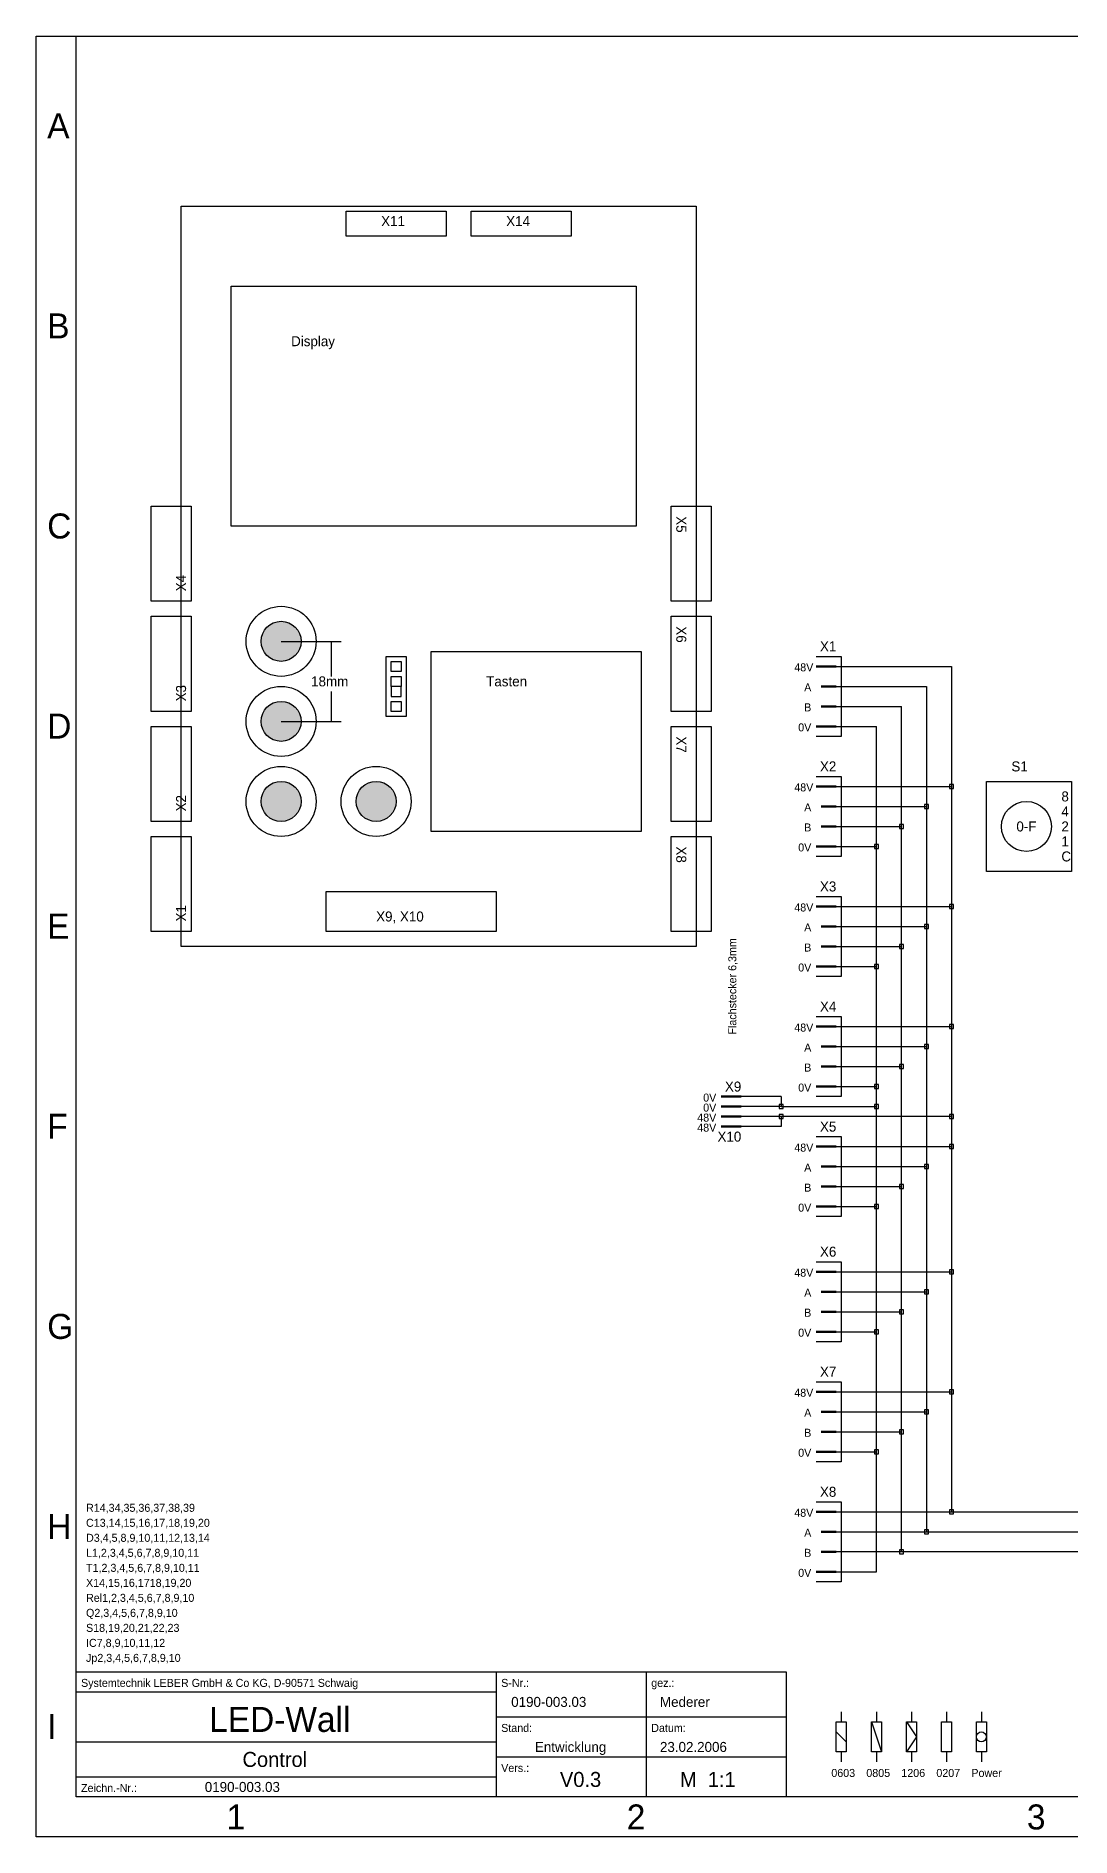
# Model space of a CAD drawing. Extents: x 100 to 385, y 110 to 290.
# Drawn here: x 100 to 203.5, y 110 to 290 of the extents above; entities that cross this region are included whole.
import ezdxf
from ezdxf.enums import TextEntityAlignment as Align

# ---------------------------------------------------------------- set-up
doc = ezdxf.new("R2010")
doc.units = 0
doc.header["$LTSCALE"] = 0.2
doc.layers.get('0').update_dxf_attribs({"linetype": 'CONTINUOUS'})
for name, color, linetype in [('RAHMEN', 5, 'CONTINUOUS'), ('Schaltplan', 7, 'CONTINUOUS'), ('ZEICHNUNG', 7, 'CONTINUOUS')]:
    doc.layers.add(name, color=color, linetype=linetype)

# ---------------------------------------------------------------- blocks, each defined once
blk = doc.blocks.new('Schrift_N')
for p, q in [((42, 12.5), (42, 0)), ((57, 12.5), (57, 0)), ((0, 10.5), (42, 10.5)), ((42, 8), (71, 8)), ((0, 5.5), (42, 5.5)), ((42, 4), (71, 4)), ((0, 2), (42, 2))]:
    blk.add_line(p, q)
blk.add_lwpolyline([(0, 12.5), (71, 12.5), (71, 0), (0, 0)], close=True)
for s, p in [('Systemtechnik LEBER GmbH & Co KG, D-90571 Schwaig', (0.5, 11)), ('S-Nr.:', (42.5, 11)), ('gez.:', (57.5, 11)), ('Stand:', (42.5, 6.5)), ('Datum:', (57.5, 6.5)), ('Vers.:', (42.5, 2.5)), ('Zeichn.-Nr.:', (0.5, 0.5))]:
    blk.add_text(s, height=0.8).set_placement(p)
for tag, height, p in [('PROJEKT', 2.5, (20.5, 6.5)), ('BEZEICHNUNG', 1.5, (20, 3))]:
    blk.add_attdef(tag, text='', height=height).set_placement(p, align=Align.CENTER)
for tag, p, height in [('SACHNUMMER', (46, 9), 1), ('BEARBEITER', (58.5, 9), 1), ('STAND', (46, 4.5), 1), ('DATUM', (58.5, 4.5), 1), ('VERS', (48.5, 1), 1.5), ('MASST', (60.5, 1), 1.5), ('ZEICHNG.-NR', (13, 0.5), 1)]:
    blk.add_attdef(tag, p, '', height=height)
blk = doc.blocks.new('RAHMEN4Q')
at = {"layer": 'RAHMEN'}
for p, q in [((0, 180), (285, 180)), ((0, 0), (0, 180)), ((4, 4), (4, 180)), ((285, 4), (4, 4)), ((285, 0), (0, 0))]:
    blk.add_line(p, q, dxfattribs=at)
for s, p in [('A', (1.12, 169.78)), ('B', (1.12, 149.78)), ('C', (1.12, 129.78)), ('D', (1.12, 109.78)), ('E', (1.12, 89.78)), ('F', (1.12, 69.78)), ('G', (1.12, 49.78)), ('H', (1.12, 29.78)), ('I', (1.12, 9.78)), ('1', (19.05, 0.75)), ('2', (59.05, 0.75)), ('3', (99.05, 0.75))]:
    blk.add_text(s, height=2.5, dxfattribs=at).set_placement(p)
blk = doc.blocks.new('VERBINDUNG')
at = {"layer": 'ZEICHNUNG'}
for p, q in [((0.2, 0.2), (-0.2, 0.2)), ((-0.2, 0.2), (-0.2, -0.2)), ((0.2, -0.2), (0.2, 0.2)), ((-0.2, -0.2), (0.2, -0.2))]:
    blk.add_line(p, q, dxfattribs=at)
blk = doc.blocks.new('Verbindung-dick')
at = {"lineweight": 30}
for p, q in [((-0.2, 0.2), (-0.2, -0.2)), ((0.2, 0.2), (-0.2, 0.2)), ((-0.2, 0.2), (-0.2, -0.2)), ((0.2, 0.2), (-0.2, 0.2)), ((0.2, -0.2), (0.2, 0.2)), ((0.2, -0.2), (0.2, 0.2)), ((-0.2, -0.2), (0.2, -0.2)), ((-0.2, -0.2), (0.2, -0.2))]:
    blk.add_line(p, q, dxfattribs=at)

msp = doc.modelspace()

# ---------------------------------------------------------------- hatches: boundary and pattern name
at = {"layer": 'Schaltplan'}
for color, points in [(1, [(126.5, 229.5, 1), (122.5, 229.5, 1)]), (3, [(126.5, 221.5, 1), (122.5, 221.5, 1)]), (5, [(126.5, 213.5, 1), (122.5, 213.5, 1)]), (256, [(136, 213.5, 1), (132, 213.5, 1)])]:
    msp.add_hatch(color=color, dxfattribs=at).paths.add_polyline_path(points)

# ---------------------------------------------------------------- linework, layer by layer
for p, q in [((180.5, 122.5), (180.5, 121.5)), ((184, 122.5), (184, 121.5)), ((187.5, 122.5), (187.5, 121.5)), ((191, 122.5), (191, 121.5)), ((194.5, 122.5), (194.5, 121.5)), ((183.5, 121.5), (184.5, 118.5)), ((187, 121.5), (188, 120)), ((180, 120.5), (181, 119.5)), ((188, 120), (187, 118.5)), ((180.5, 118.5), (180.5, 117.5)), ((184, 118.5), (184, 117.5)), ((187.5, 118.5), (187.5, 117.5)), ((191, 118.5), (191, 117.5)), ((194.5, 118.5), (194.5, 117.5))]:
    msp.add_line(p, q)
for points in [[(180, 118.5), (180, 121.5), (181, 121.5), (181, 118.5)], [(183.5, 118.5), (183.5, 121.5), (184.5, 121.5), (184.5, 118.5)], [(187, 118.5), (187, 121.5), (188, 121.5), (188, 118.5)], [(190.5, 118.5), (190.5, 121.5), (191.5, 121.5), (191.5, 118.5)], [(194, 118.5), (194, 121.5), (195, 121.5), (195, 118.5)]]:
    msp.add_lwpolyline(points, close=True)
msp.add_circle((194.5, 120), 0.5)
for p, q in [((124.5, 229.5), (130.5, 229.5)), ((129.5, 229.5), (129.5, 226)), ((178, 228), (180.5, 228)), ((180.5, 228), (180.5, 220)), ((180, 225), (189, 225)), ((189, 225), (189, 140.5)), ((129.5, 224.5), (129.5, 221.5)), ((124.5, 221.5), (130.5, 221.5)), ((180, 223), (186.5, 223)), ((186.5, 138.5), (186.5, 223)), ((180.5, 220), (178, 220)), ((178, 216), (180.5, 216)), ((180.5, 216), (180.5, 208)), ((180, 213), (189, 213)), ((180, 211), (186.5, 211)), ((180.5, 208), (178, 208)), ((178, 204), (180.5, 204)), ((180.5, 204), (180.5, 196)), ((180, 201), (189, 201)), ((180, 199), (186.5, 199)), ((180.5, 196), (178, 196)), ((178, 192), (180.5, 192)), ((180.5, 192), (180.5, 184)), ((180, 189), (189, 189)), ((180, 187), (186.5, 187)), ((180.5, 184), (178, 184)), ((178, 180), (180.5, 180)), ((180.5, 180), (180.5, 172)), ((180, 177), (189, 177)), ((180, 175), (186.5, 175)), ((180.5, 172), (178, 172)), ((178, 167.5), (180.5, 167.5)), ((180.5, 167.5), (180.5, 159.5)), ((180, 164.5), (189, 164.5)), ((180, 162.5), (186.5, 162.5)), ((180.5, 159.5), (178, 159.5)), ((178, 155.5), (180.5, 155.5)), ((180.5, 155.5), (180.5, 147.5)), ((180, 152.5), (189, 152.5)), ((180, 150.5), (186.5, 150.5)), ((180.5, 147.5), (178, 147.5)), ((178, 143.5), (180.5, 143.5)), ((180.5, 143.5), (180.5, 135.5)), ((191.5, 142.5), (211, 142.5)), ((180, 140.5), (226, 140.5)), ((224.5, 138.5), (180, 138.5)), ((180.5, 135.5), (178, 135.5))]:
    msp.add_line(p, q, dxfattribs=at)
at = {"layer": 'Schaltplan', "lineweight": 80}
for p, q in [((178, 227), (180, 227)), ((178.5, 225), (180, 225)), ((178.5, 223), (180, 223)), ((178, 221), (180, 221)), ((178, 215), (180, 215)), ((178.5, 213), (180, 213)), ((178.5, 211), (180, 211)), ((178, 209), (180, 209)), ((178, 203), (180, 203)), ((178.5, 201), (180, 201)), ((178.5, 199), (180, 199)), ((178, 197), (180, 197)), ((178, 191), (180, 191)), ((178.5, 189), (180, 189)), ((178.5, 187), (180, 187)), ((168.5, 184), (170.5, 184)), ((178, 185), (180, 185)), ((168.5, 183), (170.5, 183)), ((168.5, 182), (170.5, 182)), ((168.5, 181), (170.5, 181)), ((178, 179), (180, 179)), ((178.5, 177), (180, 177)), ((178.5, 175), (180, 175)), ((178, 173), (180, 173)), ((178, 166.5), (180, 166.5)), ((178.5, 164.5), (180, 164.5)), ((178.5, 162.5), (180, 162.5)), ((178, 160.5), (180, 160.5)), ((178, 154.5), (180, 154.5)), ((178.5, 152.5), (180, 152.5)), ((178.5, 150.5), (180, 150.5)), ((178, 148.5), (180, 148.5)), ((178, 142.5), (180, 142.5)), ((178.5, 140.5), (180, 140.5)), ((178.5, 138.5), (180, 138.5)), ((178, 136.5), (180, 136.5))]:
    msp.add_line(p, q, dxfattribs=at)
at = {"layer": 'Schaltplan', "lineweight": 30}
for p, q in [((180, 227), (191.5, 227)), ((191.5, 227), (191.5, 142.5)), ((135.5, 226), (136.5, 226)), ((135.5, 225), (135.5, 226)), ((136.5, 225), (135.5, 225)), ((135.5, 225), (135.5, 224)), ((136.5, 225), (135.5, 225)), ((136.5, 226), (136.5, 225)), ((136.5, 224), (136.5, 225)), ((135.5, 224), (136.5, 224)), ((180, 221), (184, 221)), ((184, 136.5), (184, 221)), ((180, 215), (191.5, 215)), ((180, 209), (184, 209)), ((180, 203), (191.5, 203)), ((180, 197), (184, 197)), ((180, 191), (191.5, 191)), ((174.5, 184), (170.5, 184)), ((174.5, 184), (174.5, 183)), ((180, 185), (184, 185)), ((174.5, 183), (170.5, 183)), ((191.5, 182), (170.5, 182)), ((174.5, 183), (184, 183)), ((174.5, 182), (174.5, 181)), ((174.5, 181), (170.5, 181)), ((180, 179), (191.5, 179)), ((180, 173), (184, 173)), ((180, 166.5), (191.5, 166.5)), ((180, 160.5), (184, 160.5)), ((180, 154.5), (191.5, 154.5)), ((180, 148.5), (184, 148.5)), ((180, 142.5), (191.5, 142.5)), ((191.5, 142.5), (191.5, 142.5)), ((180, 136.5), (184, 136.5))]:
    msp.add_line(p, q, dxfattribs=at)
at = {"layer": 'Schaltplan'}
for points in [[(114.5, 273), (166, 273), (166, 199), (114.5, 199)], [(131, 272.5), (141, 272.5), (141, 270), (131, 270)], [(143.5, 272.5), (153.5, 272.5), (153.5, 270), (143.5, 270)], [(119.5, 265), (160, 265), (160, 241), (119.5, 241)], [(111.5, 233.5), (111.5, 243), (115.5, 243), (115.5, 233.5)], [(167.5, 243), (167.5, 233.5), (163.5, 233.5), (163.5, 243)], [(111.5, 222.5), (111.5, 232), (115.5, 232), (115.5, 222.5)], [(167.5, 232), (167.5, 222.5), (163.5, 222.5), (163.5, 232)], [(135, 228), (137, 228), (137, 222), (135, 222)], [(135.5, 227.5), (136.5, 227.5), (136.5, 226.5), (135.5, 226.5)], [(139.5, 228.5), (160.5, 228.5), (160.5, 210.5), (139.5, 210.5)], [(135.5, 223.5), (136.5, 223.5), (136.5, 222.5), (135.5, 222.5)], [(111.5, 211.5), (111.5, 221), (115.5, 221), (115.5, 211.5)], [(167.5, 221), (167.5, 211.5), (163.5, 211.5), (163.5, 221)], [(195, 215.5), (203.5, 215.5), (203.5, 206.5), (195, 206.5)], [(111.5, 200.5), (111.5, 210), (115.5, 210), (115.5, 200.5)], [(167.5, 210), (167.5, 200.5), (163.5, 200.5), (163.5, 210)], [(129, 204.5), (146, 204.5), (146, 200.5), (129, 200.5)]]:
    msp.add_lwpolyline(points, close=True, dxfattribs=at)
for centre, radius in [((124.5, 229.5), 3.5), ((124.5, 229.5), 2), ((124.5, 221.5), 3.5), ((124.5, 221.5), 2), ((124.5, 213.5), 3.5), ((134, 213.5), 3.5), ((124.5, 213.5), 2), ((134, 213.5), 2), ((199, 211), 2.5)]:
    msp.add_circle(centre, radius, dxfattribs=at)

# ---------------------------------------------------------------- block references
at = {"layer": 'RAHMEN', "lineweight": 40}
msp.add_blockref('RAHMEN4Q', (100, 110), dxfattribs=at)
at = {"layer": 'RAHMEN'}
ref = msp.add_blockref('Schrift_N', (104, 114), dxfattribs=at)
ref.add_attrib('SACHNUMMER', '0190-003.03', (147.5, 123), dxfattribs={"height": 1})
ref.add_attrib('STAND', 'Entwicklung', (149.87, 118.5), dxfattribs={"height": 1})
ref.add_attrib('PROJEKT', 'LED-Wall', dxfattribs={"height": 2.5}).set_placement((124.37, 120.5), align=Align.CENTER)
ref.add_attrib('BEZEICHNUNG', 'Control', dxfattribs={"height": 1.5}).set_placement((123.87, 117), align=Align.CENTER)
ref.add_attrib('ZEICHNG.-NR', '0190-003.03', (116.87, 114.5), dxfattribs={"height": 1})
ref.add_attrib('BEARBEITER', 'Mederer', (162.37, 123), dxfattribs={"height": 1})
ref.add_attrib('MASST', 'M  1:1', (164.37, 115), dxfattribs={"height": 1.5})
ref.add_attrib('VERS', 'V0.3', (152.37, 115), dxfattribs={"height": 1.5})
ref.add_attrib('DATUM', '23.02.2006', (162.37, 118.5), dxfattribs={"height": 1})
at = {"layer": 'Schaltplan'}
for name, p in [('Verbindung-dick', (191.5, 215)), ('VERBINDUNG', (189, 213)), ('VERBINDUNG', (186.5, 211)), ('Verbindung-dick', (184, 209)), ('Verbindung-dick', (191.5, 203)), ('VERBINDUNG', (189, 201)), ('VERBINDUNG', (186.5, 199)), ('Verbindung-dick', (184, 197)), ('Verbindung-dick', (191.5, 191)), ('VERBINDUNG', (189, 189)), ('VERBINDUNG', (186.5, 187)), ('Verbindung-dick', (184, 185)), ('Verbindung-dick', (174.5, 183)), ('Verbindung-dick', (174.5, 182)), ('Verbindung-dick', (184, 183)), ('Verbindung-dick', (191.5, 182)), ('Verbindung-dick', (191.5, 179)), ('VERBINDUNG', (189, 177)), ('VERBINDUNG', (186.5, 175)), ('Verbindung-dick', (184, 173)), ('Verbindung-dick', (191.5, 166.5)), ('VERBINDUNG', (189, 164.5)), ('VERBINDUNG', (186.5, 162.5)), ('Verbindung-dick', (184, 160.5)), ('Verbindung-dick', (191.5, 154.5)), ('VERBINDUNG', (189, 152.5)), ('VERBINDUNG', (186.5, 150.5)), ('Verbindung-dick', (184, 148.5)), ('Verbindung-dick', (191.5, 142.5)), ('VERBINDUNG', (189, 140.5)), ('VERBINDUNG', (186.5, 138.5))]:
    msp.add_blockref(name, p, dxfattribs=at)
at = {"layer": 'Schaltplan', "lineweight": 30}
for p in [(191.5, 215), (191.5, 215), (184, 209), (184, 209), (191.5, 203), (191.5, 203), (184, 197), (184, 197), (191.5, 191), (191.5, 191), (184, 185), (184, 185), (174.5, 183), (174.5, 183), (174.5, 182), (174.5, 182), (184, 183), (184, 183), (191.5, 182), (191.5, 182), (191.5, 179), (191.5, 179), (184, 173), (184, 173), (191.5, 166.5), (191.5, 166.5), (184, 160.5), (184, 160.5), (191.5, 154.5), (191.5, 154.5), (184, 148.5), (184, 148.5), (191.5, 142.5), (191.5, 142.5)]:
    msp.add_blockref('VERBINDUNG', p, dxfattribs=at)

# ---------------------------------------------------------------- texts
for s, p in [('0603', (179.5, 116)), ('0805', (183, 116)), ('1206', (186.5, 116)), ('0207', (190, 116)), ('Power', (193.5, 116))]:
    msp.add_text(s, height=0.8).set_placement(p)
at = {"layer": 'Schaltplan'}
for s, height, p in [('X11', 1, (134.5, 271)), ('X14', 1, (147, 271)), ('Display', 1, (125.5, 259)), ('18mm', 1, (127.5, 225)), ('Tasten', 1, (145, 225)), ('S1', 1, (197.5, 216.5)), ('8', 1, (202.5, 213.5)), ('4', 1, (202.5, 212)), ('0-F', 1, (198, 210.5)), ('2', 1, (202.5, 210.5)), ('1', 1, (202.5, 209)), ('C', 1, (202.5, 207.5)), ('X9, X10', 1, (134, 201.5)), ('R14,34,35,36,37,38,39', 0.8, (105, 142.5)), ('C13,14,15,16,17,18,19,20', 0.8, (105, 141)), ('D3,4,5,8,9,10,11,12,13,14', 0.8, (105, 139.5)), ('L1,2,3,4,5,6,7,8,9,10,11', 0.8, (105, 138)), ('T1,2,3,4,5,6,7,8,9,10,11', 0.8, (105, 136.5)), ('X14,15,16,1718,19,20', 0.8, (105, 135)), ('Rel1,2,3,4,5,6,7,8,9,10', 0.8, (105, 133.5)), ('Q2,3,4,5,6,7,8,9,10', 0.8, (105, 132)), ('S18,19,20,21,22,23', 0.8, (105, 130.5)), ('IC7,8,9,10,11,12', 0.8, (105, 129)), ('Jp2,3,4,5,6,7,8,9,10', 0.8, (105, 127.5))]:
    msp.add_text(s, height=height, dxfattribs=at).set_placement(p)
for s, rotation, p in [('X5', 270, (164, 242)), ('X4', 90, (115, 234.5)), ('X6', 270, (164, 231)), ('X3', 90, (115, 223.5)), ('X7', 270, (164, 220)), ('X2', 90, (115, 212.5)), ('X8', 270, (164, 209)), ('X1', 90, (115, 201.5))]:
    msp.add_text(s, height=1, rotation=rotation, dxfattribs=at).set_placement(p)
for s, height, p in [('X1', 1, (180, 228.5)), ('48V', 0.8, (177.7, 226.5)), ('A', 0.8, (177.5, 224.5)), ('B', 0.8, (177.5, 222.5)), ('0V', 0.8, (177.5, 220.5)), ('X2', 1, (180, 216.5)), ('48V', 0.8, (177.7, 214.5)), ('A', 0.8, (177.5, 212.5)), ('B', 0.8, (177.5, 210.5)), ('0V', 0.8, (177.5, 208.5)), ('X3', 1, (180, 204.5)), ('48V', 0.8, (177.7, 202.5)), ('A', 0.8, (177.5, 200.5)), ('B', 0.8, (177.5, 198.5)), ('0V', 0.8, (177.5, 196.5)), ('X4', 1, (180, 192.5)), ('48V', 0.8, (177.7, 190.5)), ('A', 0.8, (177.5, 188.5)), ('B', 0.8, (177.5, 186.5)), ('X9', 1, (170.5, 184.5)), ('0V', 0.8, (168, 183.5)), ('0V', 0.8, (177.5, 184.5)), ('48V', 0.8, (168, 181.5)), ('0V', 0.8, (168, 182.5)), ('48V', 0.8, (168, 180.5)), ('X10', 1, (170.5, 179.5)), ('X5', 1, (180, 180.5)), ('48V', 0.8, (177.7, 178.5)), ('A', 0.8, (177.5, 176.5)), ('B', 0.8, (177.5, 174.5)), ('0V', 0.8, (177.5, 172.5)), ('X6', 1, (180, 168)), ('48V', 0.8, (177.7, 166)), ('A', 0.8, (177.5, 164)), ('B', 0.8, (177.5, 162)), ('0V', 0.8, (177.5, 160)), ('X7', 1, (180, 156)), ('48V', 0.8, (177.7, 154)), ('A', 0.8, (177.5, 152)), ('B', 0.8, (177.5, 150)), ('0V', 0.8, (177.5, 148)), ('X8', 1, (180, 144)), ('48V', 0.8, (177.7, 142)), ('A', 0.8, (177.5, 140)), ('B', 0.8, (177.5, 138)), ('0V', 0.8, (177.5, 136))]:
    msp.add_text(s, height=height, dxfattribs=at).set_placement(p, align=Align.RIGHT)
msp.add_text('Flachstecker 6,3mm', height=0.8, rotation=90, dxfattribs=at).set_placement((170, 199.83), align=Align.RIGHT)

doc.saveas('drawing.dxf')
